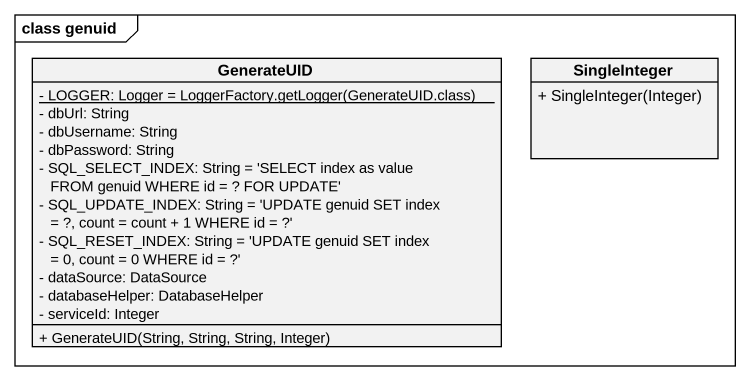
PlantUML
@startuml
mainframe class genuid
hide circle
hide empty members
skinparam classAttributeIconSize 0
class GenerateUID {
  {static} {field} - LOGGER: Logger = LoggerFactory.getLogger(GenerateUID.class)
  - dbUrl: String
  - dbUsername: String
  - dbPassword: String
  - SQL_SELECT_INDEX: String = 'SELECT index as value FROM genuid WHERE id = ? FOR UPDATE'
  - SQL_UPDATE_INDEX: String = 'UPDATE genuid SET index = ?, count = count + 1 WHERE id = ?'
  - SQL_RESET_INDEX: String = 'UPDATE genuid SET index = 0, count = 0 WHERE id = ?'
  - dataSource: DataSource
  - databaseHelper: DatabaseHelper
  - serviceId: Integer
  + GenerateUID(String, String, String, Integer)
}
class SingleInteger {
  + SingleInteger(Integer)
}
@enduml
